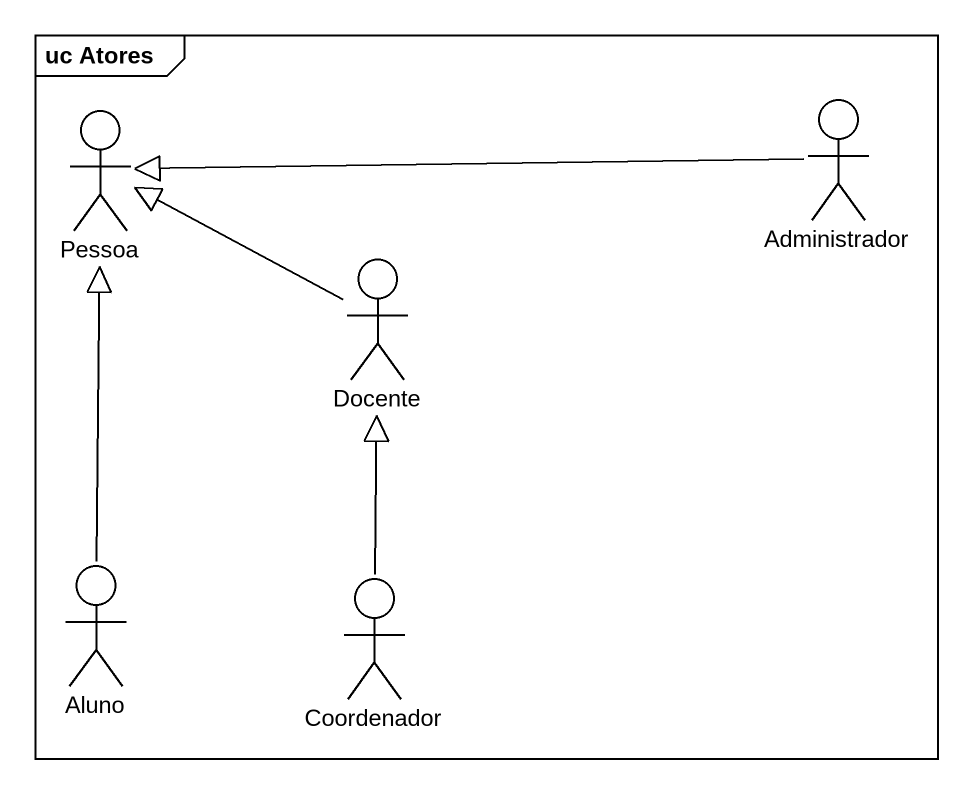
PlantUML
@startuml
mainframe uc Atores
actor Pessoa
actor Administrador
actor Docente
actor Aluno
actor Coordenador
Administrador -left-|> Pessoa
Docente -left-|> Pessoa
Aluno -up-|> Pessoa
Coordenador -up-|> Docente
@enduml
